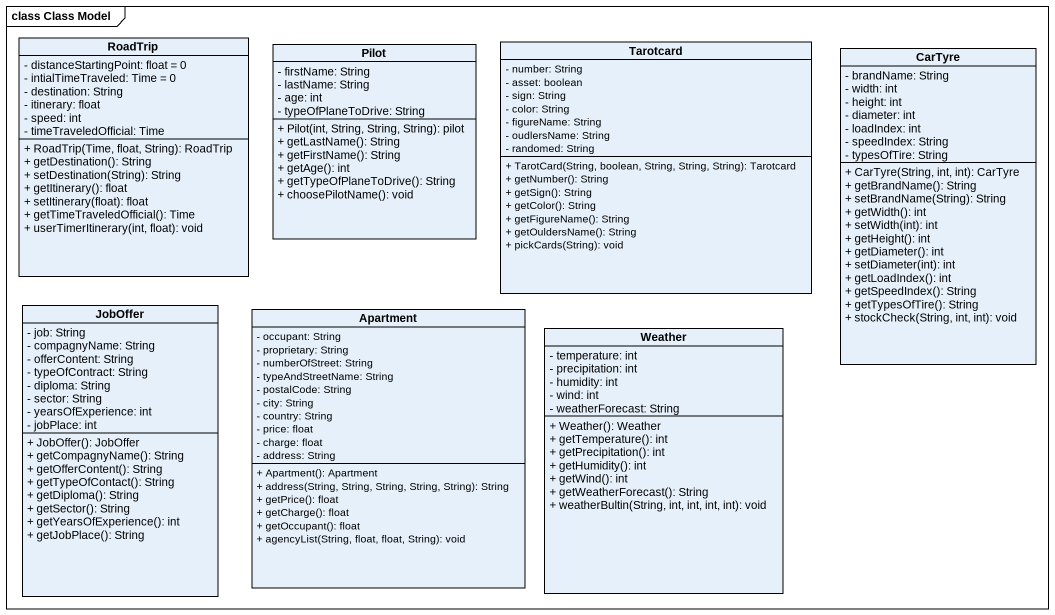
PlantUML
@startuml
mainframe class Class Model
hide circle
hide empty members
skinparam classAttributeIconSize 0
class RoadTrip {
  - distanceStartingPoint: float = 0
  - intialTimeTraveled: Time = 0
  - destination: String
  - itinerary: float
  - speed: int
  - timeTraveledOfficial: Time
  + RoadTrip(Time, float, String): RoadTrip
  + getDestination(): String
  + setDestination(String): String
  + getItinerary(): float
  + setItinerary(float): float
  + getTimeTraveledOfficial(): Time
  + userTimerItinerary(int, float): void
}
class Pilot {
  - firstName: String
  - lastName: String
  - age: int
  - typeOfPlaneToDrive: String
  + Pilot(int, String, String, String): pilot
  + getLastName(): String
  + getFirstName(): String
  + getAge(): int
  + getTypeOfPlaneToDrive(): String
  + choosePilotName(): void
}
class Tarotcard {
  - number: String
  - asset: boolean
  - sign: String
  - color: String
  - figureName: String
  - oudlersName: String
  - randomed: String
  + TarotCard(String, boolean, String, String, String): Tarotcard
  + getNumber(): String
  + getSign(): String
  + getColor(): String
  + getFigureName(): String
  + getOuldersName(): String
  + pickCards(String): void
}
class CarTyre {
  - brandName: String
  - width: int
  - height: int
  - diameter: int
  - loadIndex: int
  - speedIndex: String
  - typesOfTire: String
  + CarTyre(String, int, int): CarTyre
  + getBrandName(): String
  + setBrandName(String): String
  + getWidth(): int
  + setWidth(int): int
  + getHeight(): int
  + getDiameter(): int
  + setDiameter(int): int
  + getLoadIndex(): int
  + getSpeedIndex(): String
  + getTypesOfTire(): String
  + stockCheck(String, int, int): void
}
class JobOffer {
  - job: String
  - compagnyName: String
  - offerContent: String
  - typeOfContract: String
  - diploma: String
  - sector: String
  - yearsOfExperience: int
  - jobPlace: int
  + JobOffer(): JobOffer
  + getCompagnyName(): String
  + getOfferContent(): String
  + getTypeOfContact(): String
  + getDiploma(): String
  + getSector(): String
  + getYearsOfExperience(): int
  + getJobPlace(): String
}
class Apartment {
  - occupant: String
  - proprietary: String
  - numberOfStreet: String
  - typeAndStreetName: String
  - postalCode: String
  - city: String
  - country: String
  - price: float
  - charge: float
  - address: String
  + Apartment(): Apartment
  + address(String, String, String, String, String): String
  + getPrice(): float
  + getCharge(): float
  + getOccupant(): float
  + agencyList(String, float, float, String): void
}
class Weather {
  - temperature: int
  - precipitation: int
  - humidity: int
  - wind: int
  - weatherForecast: String
  + Weather(): Weather
  + getTemperature(): int
  + getPrecipitation(): int
  + getHumidity(): int
  + getWind(): int
  + getWeatherForecast(): String
  + weatherBultin(String, int, int, int, int): void
}
@enduml
